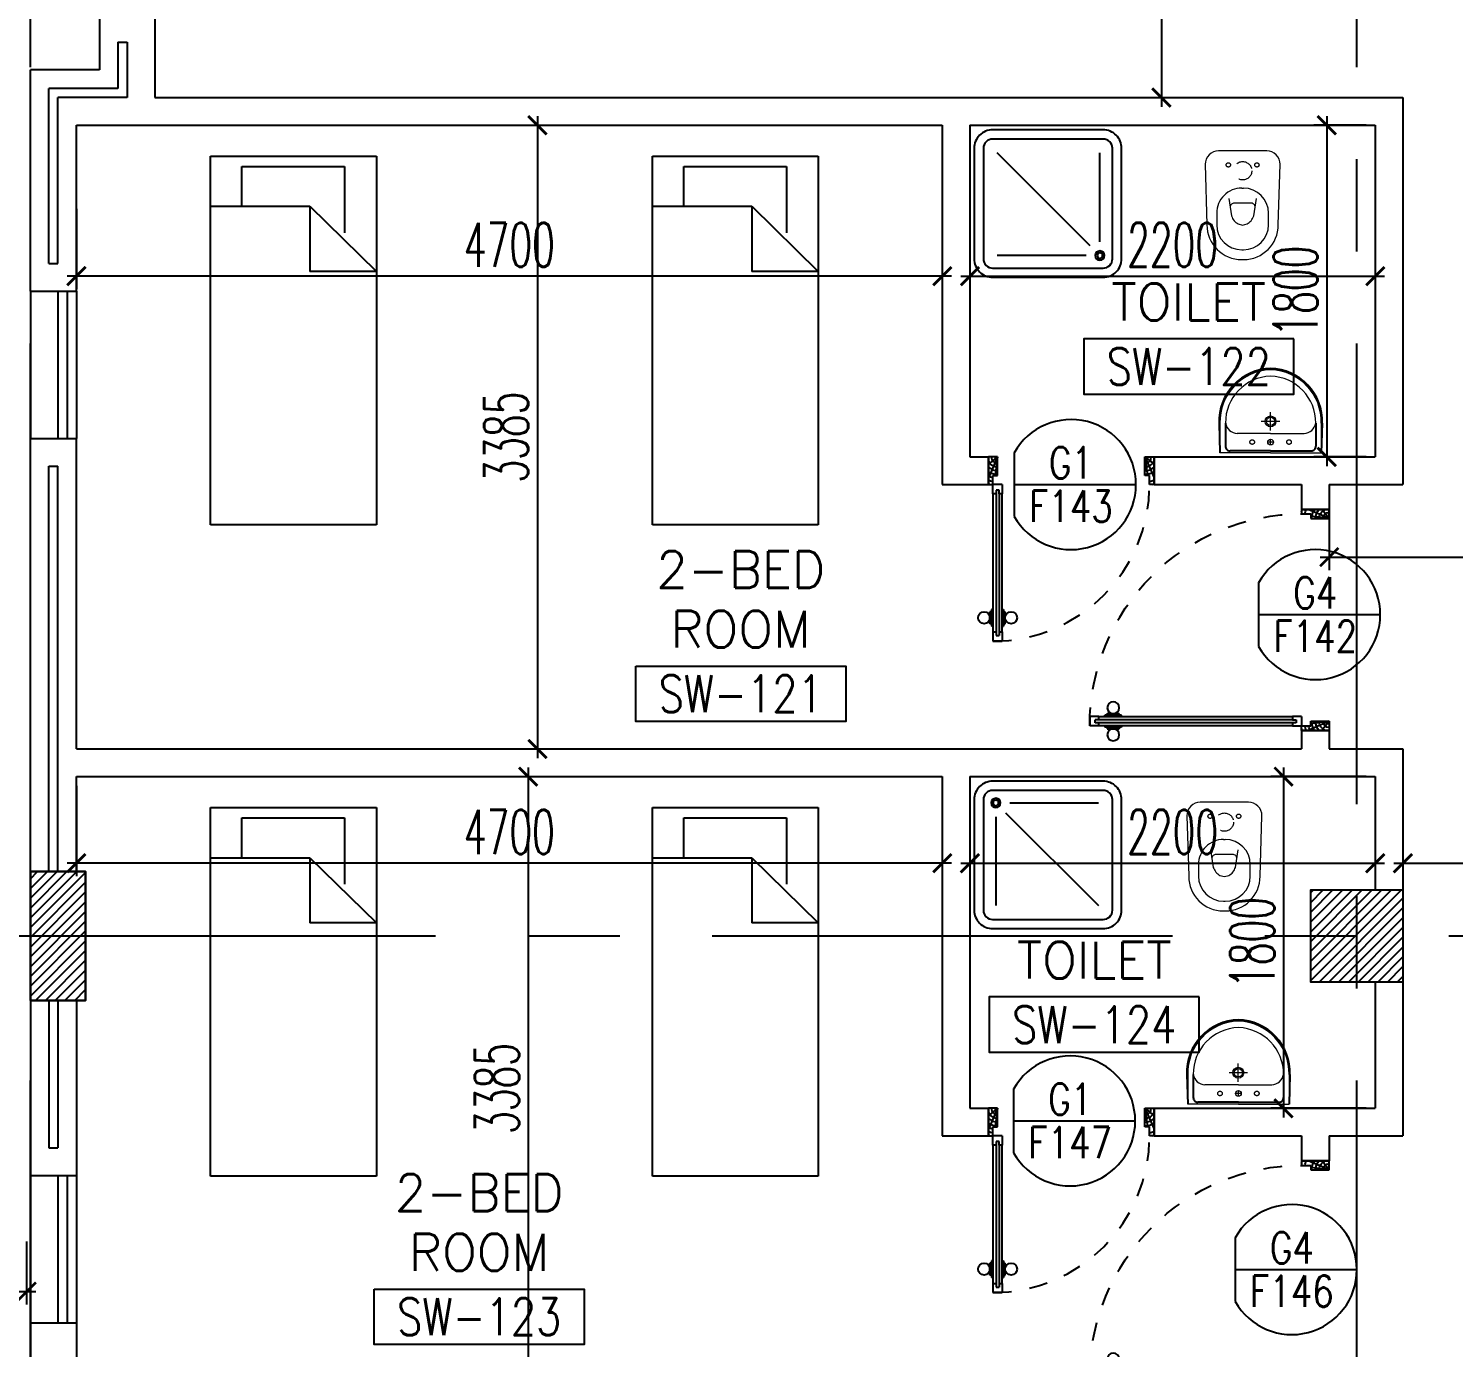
# Model space of a CAD drawing. Extents: x 276011.4 to 276105.3, y 57291.9 to 57371.4.
# Drawn here: x 276062.41 to 276070.14, y 57340.95 to 57348.11 of the extents above; entities that cross this region are included whole.
import ezdxf
from ezdxf.enums import TextEntityAlignment as Align

# ---------------------------------------------------------------- set-up
doc = ezdxf.new("R2010")
doc.units = 0
doc.header["$MEASUREMENT"] = 0
doc.header["$PDMODE"] = 34
for name, pattern in [('CENTERX2', [4, 2.5, -0.5, 0.5, -0.5]), ('DASHED', [0.75, 0.5, -0.25]), ('HIDDEN', [0.375, 0.25, -0.125]), ('HIDDEN2', [0.1875, 0.125, -0.0625])]:
    doc.linetypes.add(name, pattern=pattern)
doc.layers.get('0').update_dxf_attribs({"linetype": 'CONTINUOUS'})
doc.layers.get('DEFPOINTS').update_dxf_attribs({"linetype": 'CONTINUOUS'})
for name, color, linetype in [('AXES', 11, 'CENTERX2'), ('COL', 5, 'CONTINUOUS'), ('DIM', 4, 'CONTINUOUS'), ('DOOR', 7, 'CONTINUOUS'), ('DOOR-CR', 2, 'CONTINUOUS'), ('DOOR-NO', 3, 'CONTINUOUS'), ('FIX', 3, 'CONTINUOUS'), ('FUR', 4, 'CONTINUOUS'), ('HAT', 8, 'CONTINUOUS'), ('INSUL', 4, 'CONTINUOUS'), ('RM-BOX', 4, 'CONTINUOUS'), ('RM-NAME', 2, 'CONTINUOUS'), ('RM-NO', 2, 'CONTINUOUS'), ('WALL', 2, 'CONTINUOUS'), ('WIN', 3, 'CONTINUOUS')]:
    doc.layers.add(name, color=color, linetype=linetype)
doc.styles.add('ROMANS', font='ROMANS.shx', dxfattribs={"width": 0.6})
doc.dimstyles.new('STANDARD in', dxfattribs={"dimtxt": 0.24, "dimasz": 0.1, "dimexe": 0.07, "dimexo": 0.05, "dimgap": 0.05, "dimtad": 1, "dimdec": 0, "dimlfac": 1000, "dimzin": 0, "dimdsep": 46, "dimtxsty": 'ROMANS', "dimblk": 'ARCHTICK', "dimcen": 0.05, "dimdle": 0.05, "dimclrd": 4, "dimclre": 4, "dimclrt": 2, "dimadec": 0, "dimazin": 0, "dimtfac": 1, "dimtdec": 0, "dimtmove": 2, "dimatfit": 3, "dimfxl": 0, "dimtolj": 1, "dimtzin": 0, "dimarcsym": 0})

# ---------------------------------------------------------------- blocks, each defined once
blk = doc.blocks.new('*X57')
at = {"color": 0}
for p, q in [((227928.6, 162698), (228420.3, 163189.7)), ((227928.6, 162751), (228367.3, 163189.7)), ((227928.6, 162804), (228314.3, 163189.7)), ((227928.6, 162857.1), (228261.2, 163189.7)), ((227928.6, 162910.1), (228208.2, 163189.7)), ((227928.6, 162963.1), (228155.2, 163189.7)), ((227928.6, 163016.2), (228102.1, 163189.7)), ((227928.6, 163069.2), (228049.1, 163189.7)), ((227928.6, 163122.2), (227996.1, 163189.7)), ((227928.6, 163175.3), (227943, 163189.7)), ((227973.4, 162689.7), (228428.6, 163144.9)), ((228026.4, 162689.7), (228428.6, 163091.9)), ((228079.4, 162689.7), (228428.6, 163038.9)), ((228132.5, 162689.7), (228428.6, 162985.8)), ((228185.5, 162689.7), (228428.6, 162932.8)), ((228238.5, 162689.7), (228428.6, 162879.8)), ((228291.6, 162689.7), (228428.6, 162826.7)), ((228344.6, 162689.7), (228428.6, 162773.7)), ((228397.6, 162689.7), (228428.6, 162720.7))]:
    blk.add_line(p, q, dxfattribs=at)
blk = doc.blocks.new('COL50')
at = {"layer": 'COL'}
blk.add_lwpolyline([(-250, 250), (-250, -250), (250, -250), (250, 250)], close=True, dxfattribs=at)
blk = doc.blocks.new('DOOR100')
at = {"layer": 'DOOR', "color": 0, "linetype": 'ByBlock'}
for p, q in [((-25, 1300), (-75, 1300)), ((-75, 1300), (-25, 1300)), ((-75, 1250), (-75, 1300)), ((-58, 1250), (-75, 1250)), ((-42, 1270), (-58, 1270)), ((-58, 1250), (-58, 1270)), ((-42, 1250), (-42, 1270)), ((-25, 1250), (-42, 1250)), ((-25, 1250), (-25, 1300)), ((-82.2, 1205), (-91.2, 1205)), ((-91.2, 1205), (-91.2, 1140.2)), ((-75, 1217.6), (-82.2, 1217.6)), ((-82.2, 1127.6), (-82.2, 1217.6)), ((-82.2, 1205), (-82.2, 1140.2)), ((-25, 1217.6), (-17.8, 1217.6)), ((-17.8, 1127.6), (-17.8, 1217.6)), ((-17.8, 1205), (-8.8, 1205)), ((-17.8, 1205), (-17.8, 1140.2)), ((-8.8, 1205), (-8.8, 1140.2)), ((-82.2, 1140.2), (-91.2, 1140.2)), ((-75, 1127.6), (-82.2, 1127.6)), ((-25, 1127.6), (-17.8, 1127.6)), ((-17.8, 1140.2), (-8.8, 1140.2)), ((-75, 200), (-58, 200)), ((-75, 150), (-75, 200)), ((-58, 200), (-58, 180)), ((-58, 180), (-42, 180)), ((-42, 200), (-25, 200)), ((-42, 180), (-42, 200)), ((-25, 200), (-25, 150)), ((-1200, 0), (-1200, 150)), ((-1200, 150), (-1175, 150)), ((-1200, 150), (-1200, 0)), ((-1175, 150), (-1175, 100)), ((-1175, 100), (-1150, 100)), ((-1150, 100), (-1150, 0)), ((-75, 150), (-25, 150)), ((-50, 100), (-50, 0)), ((-25, 100), (-50, 100)), ((0, 150), (-25, 150)), ((-25, 150), (-25, 100)), ((0, 150), (0, 0)), ((-1150, 0), (-1200, 0)), ((-50, 0), (0, 0))]:
    blk.add_line(p, q, dxfattribs=at)
at = {"layer": 'DOOR', "linetype": 'ByBlock'}
for p, q in [((-75, 1250), (-75, 200)), ((-58, 200), (-58, 1250)), ((-42, 200), (-42, 1250)), ((-25, 200), (-25, 1250)), ((0, 0), (0, 150))]:
    blk.add_line(p, q, dxfattribs=at)
at = {"layer": 'DOOR', "color": 9, "linetype": 'ByBlock'}
for p, q in [((-1150, 0), (-1200, 113.7)), ((-1150, 0), (-1163.4, 100)), ((-50, 0), (0, 113.7)), ((-50, 0), (-36.6, 100)), ((-1150, 0), (-1200, 40.1)), ((-50, 0), (0, 40.1))]:
    blk.add_line(p, q, dxfattribs=at)
at = {"layer": 'DOOR', "color": 0, "linetype": 'ByBlock'}
for centre in [(-123.5, 1172.6), (23.5, 1172.6)]:
    blk.add_circle(centre, 32.4, dxfattribs=at)
at = {"layer": 'DOOR', "linetype": 'HIDDEN', "ltscale": 0.5}
blk.add_arc((-25, 150), 1150, 89.99998, 180.00006, dxfattribs=at)
at = {"layer": 'DOOR', "color": 9, "linetype": 'ByBlock'}
for centre, radius, start, end in [((-1150, 0), 154.4, 103.71423, 108.89471), ((-1150, 0), 134.4, 100.71998, 111.84015), ((-1150, 0), 94.4, 90, 121.98181), ((-50, 0), 94.4, 58.01819, 90), ((-50, 0), 134.4, 68.15985, 79.28002), ((-50, 0), 114.4, 64.08384, 77.37743), ((-50, 0), 154.4, 71.10529, 76.28577), ((-1150, 0), 74.4, 90, 132.22357), ((-1150, 0), 54.4, 90, 156.79262), ((-1150, 0), 34.4, 90, 180), ((-1150, 0), 14.4, 90, 180), ((-50, 0), 74.4, 47.77643, 90), ((-50, 0), 54.4, 23.20738, 90), ((-50, 0), 34.4, 0, 90), ((-50, 0), 14.4, 0, 90)]:
    blk.add_arc(centre, radius, start, end, dxfattribs=at)
blk = doc.blocks.new('DOOR90')
at = {"layer": 'DOOR', "color": 0, "linetype": 'ByBlock'}
for p, q in [((-150, 0), (-150, -25)), ((-150, 0), (0, 0)), ((0, -50), (0, 0)), ((-1000, -25), (-1000, -75)), ((-1000, -75), (-1000, -25)), ((-950, -25), (-1000, -25)), ((-950, -75), (-1000, -75)), ((-970, -42), (-970, -58)), ((-950, -42), (-970, -42)), ((-950, -58), (-970, -58)), ((-950, -25), (-950, -42)), ((-950, -58), (-950, -75)), ((-917.6, -25), (-917.6, -17.8)), ((-827.6, -17.8), (-917.6, -17.8)), ((-917.6, -75), (-917.6, -82.2)), ((-905, -17.8), (-905, -8.8)), ((-905, -8.8), (-840.2, -8.8)), ((-905, -17.8), (-840.2, -17.8)), ((-840.2, -17.8), (-840.2, -8.8)), ((-827.6, -25), (-827.6, -17.8)), ((-827.6, -75), (-827.6, -82.2)), ((-200, -42), (-200, -25)), ((-200, -25), (-150, -25)), ((-180, -42), (-200, -42)), ((-200, -75), (-200, -58)), ((-200, -58), (-180, -58)), ((-150, -75), (-200, -75)), ((-180, -58), (-180, -42)), ((-150, -75), (-150, -25)), ((-150, -25), (-100, -25)), ((-100, -25), (-100, -50)), ((-100, -50), (0, -50)), ((-827.6, -82.2), (-917.6, -82.2)), ((-905, -82.2), (-905, -91.2)), ((-905, -82.2), (-840.2, -82.2)), ((-905, -91.2), (-840.2, -91.2)), ((-840.2, -82.2), (-840.2, -91.2)), ((-100, -850), (0, -850)), ((-100, -875), (-100, -850)), ((0, -850), (0, -900)), ((-150, -900), (-150, -875)), ((-150, -875), (-100, -875)), ((0, -900), (-150, -900)), ((-150, -900), (0, -900))]:
    blk.add_line(p, q, dxfattribs=at)
at = {"layer": 'DOOR', "color": 9, "linetype": 'ByBlock'}
for p, q in [((0, -50), (-113.7, 0)), ((0, -50), (-40.1, 0)), ((0, -50), (-100, -36.6)), ((0, -850), (-113.7, -900)), ((0, -850), (-100, -863.4)), ((0, -850), (-40.1, -900))]:
    blk.add_line(p, q, dxfattribs=at)
at = {"layer": 'DOOR', "linetype": 'ByBlock'}
for p, q in [((-200, -25), (-950, -25)), ((-200, -42), (-950, -42)), ((-200, -58), (-950, -58)), ((-950, -75), (-200, -75))]:
    blk.add_line(p, q, dxfattribs=at)
at = {"layer": 'DOOR', "color": 0, "linetype": 'ByBlock'}
for centre in [(-872.6, 23.5), (-872.6, -123.5)]:
    blk.add_circle(centre, 32.4, dxfattribs=at)
at = {"layer": 'DOOR', "color": 9, "linetype": 'ByBlock'}
for centre, radius, start, end in [((0, -50), 154.4, 161.10529, 166.28577), ((0, -50), 134.4, 158.15985, 169.28002), ((0, -50), 94.4, 148.01819, 180), ((0, -50), 74.4, 137.77643, 180), ((0, -50), 114.4, 154.08384, 167.37743), ((0, -50), 54.4, 113.20738, 180), ((0, -50), 34.4, 90, 180), ((0, -50), 14.4, 90, 180), ((0, -850), 94.4, 180, 211.98181), ((0, -850), 74.4, 180, 222.22357), ((0, -850), 54.4, 180, 246.79262), ((0, -850), 34.4, 180, 270), ((0, -850), 14.4, 180, 270), ((0, -850), 154.4, 193.71423, 198.89471), ((0, -850), 134.4, 190.71998, 201.84015)]:
    blk.add_arc(centre, radius, start, end, dxfattribs=at)
at = {"layer": 'DOOR', "linetype": 'HIDDEN', "ltscale": 0.5}
blk.add_arc((-150, -25), 850, 180, 270, dxfattribs=at)
blk = doc.blocks.new('RM1')
at = {"layer": 'RM-BOX'}
blk.add_lwpolyline([(569.9, -200), (-569.9, -200), (-569.9, -500), (569.9, -500)], close=True, dxfattribs=at)
at = {"layer": 'RM-NAME', "style": 'ROMANS'}
for tag, p in [('ROOMNAME1', (0, 323.8)), ('ROOMNAME2', (0, 0))]:
    blk.add_attdef(tag, text='', height=200, dxfattribs=at).set_placement(p, align=Align.MIDDLE)
at = {"layer": 'RM-NO', "style": 'ROMANS', "width": 0.8}
blk.add_attdef('ROOMNO', text='', height=200, dxfattribs=at).set_placement((0, -350), align=Align.MIDDLE)
blk = doc.blocks.new('DD1')
at = {"layer": 'DOOR-CR'}
blk.add_line((-307.6, 0), (352.8, 0), dxfattribs=at)
blk.add_lwpolyline([(-307.6, -172.9, 3.820224), (-307.6, 172.9)], format="xyb", close=True, dxfattribs=at)
at = {"layer": 'DOOR-NO', "color": 255, "style": 'ROMANS', "width": 0.8}
for tag, p in [('G', (0, 183.5)), ('000', (0, -141.4))]:
    blk.add_attdef(tag, text='', height=204, dxfattribs=at).set_placement(p, align=Align.MIDDLE)
blk = doc.blocks.new('C11')
at = {"layer": 'HAT'}
h = blk.add_hatch(dxfattribs=at)
h.set_pattern_fill('ANSI31', color=256, scale=300, style=0)
h.set_pattern_definition([(45, (-248556.182, -75061.005), (-26.5165043, 26.5165043), [])])
h.paths.add_polyline_path([(300, 700), (0, 700), (0, 350), (300, 350)])
h.paths.add_polyline_path([(300, 350), (0, 350), (0, 0), (300, 0)])
at = {"layer": 'COL'}
blk.add_lwpolyline([(300, 700), (300, 0), (0, 0), (0, 700)], close=True, dxfattribs=at)
blk = doc.blocks.new('_ARCHTICK')
at = {"color": 0, "linetype": 'ByBlock', "const_width": 0.15}
blk.add_lwpolyline([(-0.5, -0.5), (0.5, 0.5)], dxfattribs=at)
blk = doc.blocks.new('*D387')
at = {"layer": 'DEFPOINTS', "color": 0, "linetype": 'ByBlock', "ltscale": 0.3}
for p in [(276062.6655, 57344.0479), (276062.6655, 57340.6629), (276065.1179, 57340.6629)]:
    blk.add_point(p, dxfattribs=at)
at = {"layer": 'DIM', "color": 4, "linetype": 'ByBlock', "lineweight": -2, "ltscale": 0.3}
for p, q in [((276062.7155, 57344.0479), (276065.1879, 57344.0479)), ((276065.1179, 57344.0979), (276065.1179, 57340.6129)), ((276062.7155, 57340.6629), (276065.1879, 57340.6629))]:
    blk.add_line(p, q, dxfattribs=at)
at = {"layer": 'DIM', "color": 4, "linetype": 'ByBlock', "lineweight": -2, "ltscale": 0.3, "xscale": 0.1, "yscale": 0.1, "zscale": 0.1}
for p, rotation in [((276065.1179, 57344.0479), 90), ((276065.1179, 57340.6629), 270)]:
    blk.add_blockref('_ARCHTICK', p, dxfattribs=dict(at, rotation=rotation))
at = {"layer": 'DIM', "color": 2, "linetype": 'ByBlock', "ltscale": 0.3, "insert": (276064.9479, 57342.3554), "char_height": 0.24, "attachment_point": 5, "rotation": 90, "style": 'ROMANS'}
blk.add_mtext('\\A1;3385', dxfattribs=at)
blk = doc.blocks.new('*D386')
at = {"layer": 'DEFPOINTS', "color": 0, "linetype": 'ByBlock', "ltscale": 0.3}
for p in [(276062.6655, 57344.0479), (276067.3655, 57344.0479), (276062.6655, 57343.578)]:
    blk.add_point(p, dxfattribs=at)
at = {"layer": 'DIM', "color": 4, "linetype": 'ByBlock', "lineweight": -2, "ltscale": 0.3}
for p, q in [((276062.6655, 57343.9979), (276062.6655, 57343.508)), ((276067.3655, 57343.9979), (276067.3655, 57343.508)), ((276067.4155, 57343.578), (276062.6155, 57343.578))]:
    blk.add_line(p, q, dxfattribs=at)
at = {"layer": 'DIM', "color": 4, "linetype": 'ByBlock', "lineweight": -2, "ltscale": 0.3, "xscale": 0.1, "yscale": 0.1, "zscale": 0.1, "rotation": 180}
blk.add_blockref('_ARCHTICK', (276062.6655, 57343.578), dxfattribs=at)
at = {"layer": 'DIM', "color": 4, "linetype": 'ByBlock', "lineweight": -2, "ltscale": 0.3, "xscale": 0.1, "yscale": 0.1, "zscale": 0.1}
blk.add_blockref('_ARCHTICK', (276067.3655, 57343.578), dxfattribs=at)
at = {"layer": 'DIM', "color": 2, "linetype": 'ByBlock', "ltscale": 0.3, "insert": (276065.0155, 57343.748), "char_height": 0.24, "attachment_point": 5, "style": 'ROMANS'}
blk.add_mtext('\\A1;4700', dxfattribs=at)
blk = doc.blocks.new('*D385')
at = {"layer": 'DEFPOINTS', "color": 0, "linetype": 'ByBlock', "ltscale": 0.3}
for p in [(276067.5155, 57344.0479), (276069.7155, 57344.0479), (276069.7155, 57343.578)]:
    blk.add_point(p, dxfattribs=at)
at = {"layer": 'DIM', "color": 4, "linetype": 'ByBlock', "lineweight": -2, "ltscale": 0.3}
for p, q in [((276067.5155, 57343.9979), (276067.5155, 57343.508)), ((276069.7155, 57343.9979), (276069.7155, 57343.508)), ((276067.4655, 57343.578), (276069.7655, 57343.578))]:
    blk.add_line(p, q, dxfattribs=at)
at = {"layer": 'DIM', "color": 4, "linetype": 'ByBlock', "lineweight": -2, "ltscale": 0.3, "xscale": 0.1, "yscale": 0.1, "zscale": 0.1, "rotation": 180}
blk.add_blockref('_ARCHTICK', (276067.5155, 57343.578), dxfattribs=at)
at = {"layer": 'DIM', "color": 4, "linetype": 'ByBlock', "lineweight": -2, "ltscale": 0.3, "xscale": 0.1, "yscale": 0.1, "zscale": 0.1}
blk.add_blockref('_ARCHTICK', (276069.7155, 57343.578), dxfattribs=at)
at = {"layer": 'DIM', "color": 2, "linetype": 'ByBlock', "ltscale": 0.3, "insert": (276068.6155, 57343.748), "char_height": 0.24, "attachment_point": 5, "style": 'ROMANS'}
blk.add_mtext('\\A1;2200', dxfattribs=at)
blk = doc.blocks.new('*D384')
at = {"layer": 'DEFPOINTS', "color": 0, "linetype": 'ByBlock', "ltscale": 0.3}
for p in [(276069.7155, 57344.0479), (276069.2178, 57342.2479), (276069.7155, 57342.2479)]:
    blk.add_point(p, dxfattribs=at)
at = {"layer": 'DIM', "color": 4, "linetype": 'ByBlock', "lineweight": -2, "ltscale": 0.3}
for p, q in [((276069.6655, 57344.0479), (276069.1478, 57344.0479)), ((276069.2178, 57344.0979), (276069.2178, 57342.1979)), ((276069.6655, 57342.2479), (276069.1478, 57342.2479))]:
    blk.add_line(p, q, dxfattribs=at)
at = {"layer": 'DIM', "color": 4, "linetype": 'ByBlock', "lineweight": -2, "ltscale": 0.3, "xscale": 0.1, "yscale": 0.1, "zscale": 0.1}
for p, rotation in [((276069.2178, 57344.0479), 90), ((276069.2178, 57342.2479), 270)]:
    blk.add_blockref('_ARCHTICK', p, dxfattribs=dict(at, rotation=rotation))
at = {"layer": 'DIM', "color": 2, "linetype": 'ByBlock', "ltscale": 0.3, "insert": (276069.0478, 57343.1479), "char_height": 0.24, "attachment_point": 5, "rotation": 90, "style": 'ROMANS'}
blk.add_mtext('\\A1;1800', dxfattribs=at)
blk = doc.blocks.new('*D383')
at = {"layer": 'DEFPOINTS', "color": 0, "linetype": 'ByBlock', "ltscale": 0.3}
for p in [(276064.8781, 57347.5829), (276064.3482, 57344.1979), (276065.1679, 57344.1979)]:
    blk.add_point(p, dxfattribs=at)
at = {"layer": 'DIM', "color": 4, "linetype": 'ByBlock', "lineweight": -2, "ltscale": 0.3}
for p, q in [((276065.1679, 57347.6329), (276065.1679, 57344.1479)), ((276064.9281, 57347.5829), (276065.2379, 57347.5829)), ((276064.3982, 57344.1979), (276065.2379, 57344.1979))]:
    blk.add_line(p, q, dxfattribs=at)
at = {"layer": 'DIM', "color": 4, "linetype": 'ByBlock', "lineweight": -2, "ltscale": 0.3, "xscale": 0.1, "yscale": 0.1, "zscale": 0.1}
for p, rotation in [((276065.1679, 57347.5829), 90), ((276065.1679, 57344.1979), 270)]:
    blk.add_blockref('_ARCHTICK', p, dxfattribs=dict(at, rotation=rotation))
at = {"layer": 'DIM', "color": 2, "linetype": 'ByBlock', "ltscale": 0.3, "insert": (276064.9979, 57345.8904), "char_height": 0.24, "attachment_point": 5, "rotation": 90, "style": 'ROMANS'}
blk.add_mtext('\\A1;3385', dxfattribs=at)
blk = doc.blocks.new('*D382')
at = {"layer": 'DEFPOINTS', "color": 0, "linetype": 'ByBlock', "ltscale": 0.3}
for p in [(276067.3655, 57347.3145), (276062.6655, 57347.1794), (276062.6655, 57346.764)]:
    blk.add_point(p, dxfattribs=at)
at = {"layer": 'DIM', "color": 4, "linetype": 'ByBlock', "lineweight": -2, "ltscale": 0.3}
for p, q in [((276067.3655, 57347.2645), (276067.3655, 57346.694)), ((276062.6655, 57347.1294), (276062.6655, 57346.694)), ((276067.4155, 57346.764), (276062.6155, 57346.764))]:
    blk.add_line(p, q, dxfattribs=at)
at = {"layer": 'DIM', "color": 4, "linetype": 'ByBlock', "lineweight": -2, "ltscale": 0.3, "xscale": 0.1, "yscale": 0.1, "zscale": 0.1, "rotation": 180}
blk.add_blockref('_ARCHTICK', (276062.6655, 57346.764), dxfattribs=at)
at = {"layer": 'DIM', "color": 4, "linetype": 'ByBlock', "lineweight": -2, "ltscale": 0.3, "xscale": 0.1, "yscale": 0.1, "zscale": 0.1}
blk.add_blockref('_ARCHTICK', (276067.3655, 57346.764), dxfattribs=at)
at = {"layer": 'DIM', "color": 2, "linetype": 'ByBlock', "ltscale": 0.3, "insert": (276065.0155, 57346.934), "char_height": 0.24, "attachment_point": 5, "style": 'ROMANS'}
blk.add_mtext('\\A1;4700', dxfattribs=at)
blk = doc.blocks.new('*D381')
at = {"layer": 'DEFPOINTS', "color": 0, "linetype": 'ByBlock', "ltscale": 0.3}
for p in [(276067.5155, 57347.3145), (276069.7155, 57347.1344), (276069.7155, 57346.764)]:
    blk.add_point(p, dxfattribs=at)
at = {"layer": 'DIM', "color": 4, "linetype": 'ByBlock', "lineweight": -2, "ltscale": 0.3}
for p, q in [((276067.5155, 57347.2645), (276067.5155, 57346.694)), ((276069.7155, 57347.0844), (276069.7155, 57346.694)), ((276067.4655, 57346.764), (276069.7655, 57346.764))]:
    blk.add_line(p, q, dxfattribs=at)
at = {"layer": 'DIM', "color": 4, "linetype": 'ByBlock', "lineweight": -2, "ltscale": 0.3, "xscale": 0.1, "yscale": 0.1, "zscale": 0.1, "rotation": 180}
blk.add_blockref('_ARCHTICK', (276067.5155, 57346.764), dxfattribs=at)
at = {"layer": 'DIM', "color": 4, "linetype": 'ByBlock', "lineweight": -2, "ltscale": 0.3, "xscale": 0.1, "yscale": 0.1, "zscale": 0.1}
blk.add_blockref('_ARCHTICK', (276069.7155, 57346.764), dxfattribs=at)
at = {"layer": 'DIM', "color": 2, "linetype": 'ByBlock', "ltscale": 0.3, "insert": (276068.6155, 57346.934), "char_height": 0.24, "attachment_point": 5, "style": 'ROMANS'}
blk.add_mtext('\\A1;2200', dxfattribs=at)
blk = doc.blocks.new('*D380')
at = {"layer": 'DEFPOINTS', "color": 0, "linetype": 'ByBlock', "ltscale": 0.3}
for p in [(276069.7155, 57347.5829), (276069.4523, 57345.7829), (276069.7155, 57345.7829)]:
    blk.add_point(p, dxfattribs=at)
at = {"layer": 'DIM', "color": 4, "linetype": 'ByBlock', "lineweight": -2, "ltscale": 0.3}
for p, q in [((276069.4523, 57347.6329), (276069.4523, 57345.7329)), ((276069.6655, 57347.5829), (276069.3823, 57347.5829)), ((276069.6655, 57345.7829), (276069.3823, 57345.7829))]:
    blk.add_line(p, q, dxfattribs=at)
at = {"layer": 'DIM', "color": 4, "linetype": 'ByBlock', "lineweight": -2, "ltscale": 0.3, "xscale": 0.1, "yscale": 0.1, "zscale": 0.1}
for p, rotation in [((276069.4523, 57347.5829), 90), ((276069.4523, 57345.7829), 270)]:
    blk.add_blockref('_ARCHTICK', p, dxfattribs=dict(at, rotation=rotation))
at = {"layer": 'DIM', "color": 2, "linetype": 'ByBlock', "ltscale": 0.3, "insert": (276069.2823, 57346.6829), "char_height": 0.24, "attachment_point": 5, "rotation": 90, "style": 'ROMANS'}
blk.add_mtext('\\A1;1800', dxfattribs=at)
blk = doc.blocks.new('*D379')
at = {"layer": 'DEFPOINTS', "color": 0, "linetype": 'ByBlock', "ltscale": 0.3}
for p in [(276068.018, 57350.1329), (276068.018, 57347.7329), (276068.5548, 57347.7329)]:
    blk.add_point(p, dxfattribs=at)
at = {"layer": 'DIM', "color": 4, "linetype": 'ByBlock', "lineweight": -2, "ltscale": 0.3}
for p, q in [((276068.5548, 57350.1829), (276068.5548, 57347.6829)), ((276068.068, 57350.1329), (276068.6248, 57350.1329)), ((276068.068, 57347.7329), (276068.6248, 57347.7329))]:
    blk.add_line(p, q, dxfattribs=at)
at = {"layer": 'DIM', "color": 4, "linetype": 'ByBlock', "lineweight": -2, "ltscale": 0.3, "xscale": 0.1, "yscale": 0.1, "zscale": 0.1}
for p, rotation in [((276068.5548, 57350.1329), 90), ((276068.5548, 57347.7329), 270)]:
    blk.add_blockref('_ARCHTICK', p, dxfattribs=dict(at, rotation=rotation))
at = {"layer": 'DIM', "color": 2, "linetype": 'ByBlock', "ltscale": 0.3, "insert": (276068.3848, 57348.9329), "char_height": 0.24, "attachment_point": 5, "rotation": 90, "style": 'ROMANS'}
blk.add_mtext('\\A1;2400', dxfattribs=at)
blk = doc.blocks.new('*D378')
at = {"layer": 'DEFPOINTS', "color": 0, "linetype": 'ByBlock', "ltscale": 0.3}
for p in [(276069.8655, 57344.1979), (276072.2655, 57344.007), (276072.2655, 57343.578)]:
    blk.add_point(p, dxfattribs=at)
at = {"layer": 'DIM', "color": 4, "linetype": 'ByBlock', "lineweight": -2, "ltscale": 0.3}
for p, q in [((276069.8655, 57344.1479), (276069.8655, 57343.508)), ((276072.2655, 57343.957), (276072.2655, 57343.508)), ((276069.8155, 57343.578), (276072.3155, 57343.578))]:
    blk.add_line(p, q, dxfattribs=at)
at = {"layer": 'DIM', "color": 4, "linetype": 'ByBlock', "lineweight": -2, "ltscale": 0.3, "xscale": 0.1, "yscale": 0.1, "zscale": 0.1, "rotation": 180}
blk.add_blockref('_ARCHTICK', (276069.8655, 57343.578), dxfattribs=at)
at = {"layer": 'DIM', "color": 4, "linetype": 'ByBlock', "lineweight": -2, "ltscale": 0.3, "xscale": 0.1, "yscale": 0.1, "zscale": 0.1}
blk.add_blockref('_ARCHTICK', (276072.2655, 57343.578), dxfattribs=at)
at = {"layer": 'DIM', "color": 2, "linetype": 'ByBlock', "ltscale": 0.3, "insert": (276071.0655, 57343.748), "char_height": 0.24, "attachment_point": 5, "style": 'ROMANS'}
blk.add_mtext('\\A1;2400', dxfattribs=at)
blk = doc.blocks.new('*D377')
at = {"layer": 'DEFPOINTS', "color": 0, "linetype": 'ByBlock', "ltscale": 0.3}
for p in [(276072.2655, 57345.9254), (276069.4655, 57345.6329), (276072.2655, 57345.2392)]:
    blk.add_point(p, dxfattribs=at)
at = {"layer": 'DIM', "color": 4, "linetype": 'ByBlock', "lineweight": -2, "ltscale": 0.3}
for p, q in [((276072.2655, 57345.8754), (276072.2655, 57345.1692)), ((276069.4655, 57345.5829), (276069.4655, 57345.1692)), ((276069.4155, 57345.2392), (276072.3155, 57345.2392))]:
    blk.add_line(p, q, dxfattribs=at)
at = {"layer": 'DIM', "color": 4, "linetype": 'ByBlock', "lineweight": -2, "ltscale": 0.3, "xscale": 0.1, "yscale": 0.1, "zscale": 0.1, "rotation": 180}
blk.add_blockref('_ARCHTICK', (276069.4655, 57345.2392), dxfattribs=at)
at = {"layer": 'DIM', "color": 4, "linetype": 'ByBlock', "lineweight": -2, "ltscale": 0.3, "xscale": 0.1, "yscale": 0.1, "zscale": 0.1}
blk.add_blockref('_ARCHTICK', (276072.2655, 57345.2392), dxfattribs=at)
at = {"layer": 'DIM', "color": 2, "linetype": 'ByBlock', "ltscale": 0.3, "insert": (276070.8655, 57345.4092), "char_height": 0.24, "attachment_point": 5, "style": 'ROMANS'}
blk.add_mtext('\\A1;2800', dxfattribs=at)
blk = doc.blocks.new('*D342')
at = {"layer": 'DEFPOINTS', "color": 0, "linetype": 'ByBlock', "ltscale": 0.3}
for p in [(276052.7955, 57341.575), (276062.3955, 57341.575), (276062.3955, 57341.253)]:
    blk.add_point(p, dxfattribs=at)
at = {"layer": 'DIM', "color": 4, "linetype": 'ByBlock', "lineweight": -2, "ltscale": 0.3}
for p, q in [((276052.7955, 57341.525), (276052.7955, 57341.183)), ((276062.3955, 57341.525), (276062.3955, 57341.183)), ((276052.7455, 57341.253), (276062.4455, 57341.253))]:
    blk.add_line(p, q, dxfattribs=at)
at = {"layer": 'DIM', "color": 4, "linetype": 'ByBlock', "lineweight": -2, "ltscale": 0.3, "xscale": 0.1, "yscale": 0.1, "zscale": 0.1, "rotation": 180}
blk.add_blockref('_ARCHTICK', (276052.7955, 57341.253), dxfattribs=at)
at = {"layer": 'DIM', "color": 4, "linetype": 'ByBlock', "lineweight": -2, "ltscale": 0.3, "xscale": 0.1, "yscale": 0.1, "zscale": 0.1}
blk.add_blockref('_ARCHTICK', (276062.3955, 57341.253), dxfattribs=at)
at = {"layer": 'DIM', "color": 2, "linetype": 'ByBlock', "ltscale": 0.3, "insert": (276057.5955, 57341.423), "char_height": 0.24, "attachment_point": 5, "style": 'ROMANS'}
blk.add_mtext('\\A1;9600', dxfattribs=at)
blk = doc.blocks.new('LAV1')
at = {"layer": 'FIX', "linetype": 'DASHED', "lineweight": 20, "ltscale": 0.05}
for p, q in [((-0.5, 170), (-0.5, 270)), ((-0.5, 170), (-0.5, 270)), ((49.5, 220), (-50.5, 220))]:
    blk.add_line(p, q, dxfattribs=at)
at = {"layer": 'FIX', "linetype": 'ByBlock', "ltscale": 0.3}
for p, q in [((-280, 210), (-275, 50)), ((-245, 210), (-245, 85)), ((245, 210), (245, 85)), ((280, 210), (275, 50)), ((0, 60), (-220.2, 60)), ((0, 60), (220.2, 60))]:
    blk.add_line(p, q, dxfattribs=at)
at = {"layer": 'FIX', "linetype": 'Continuous', "lineweight": 20}
for p, q in [((-275, 210), (-275, 50)), ((0, 155), (-181.4, 155)), ((0, 155), (181.4, 155)), ((275, 210), (275, 50)), ((0, 50), (-275, 50)), ((0, 50), (-252.5, 50)), ((0, 50), (252.5, 50)), ((0, 50), (275, 50))]:
    blk.add_line(p, q, dxfattribs=at)
at = {"layer": 'FIX', "lineweight": 20}
for p, q in [((15.6, 107.5), (-15.5, 107.5)), ((0, 92), (0, 123))]:
    blk.add_line(p, q, dxfattribs=at)
for centre, radius in [((-0.5, 220), 29.5), ((-0.5, 220), 22.5), ((0, 107.5), 15.5)]:
    blk.add_circle(centre, radius, dxfattribs=at)
at = {"layer": 'FIX', "linetype": 'HIDDEN', "lineweight": 20, "ltscale": 0.05}
for centre in [(-100, 107.5), (100, 107.5)]:
    blk.add_circle(centre, 12.4, dxfattribs=at)
at = {"layer": 'FIX', "linetype": 'ByBlock', "ltscale": 0.3}
for centre, radius, start, end in [((6.9, 220), 287, 91.37765, 182.00641), ((-6.9, 220), 287, 357.99359, 88.62235), ((-220.1, 84.9), 24.9, 179.70214, 269.94861), ((220.1, 84.9), 24.9, 270.05139, 0.29786)]:
    blk.add_arc(centre, radius, start, end, dxfattribs=at)
at = {"layer": 'FIX', "linetype": 'Continuous', "lineweight": 20}
for centre, radius, start, end in [((8.4, 216.7), 283.4, 91.6988, 181.35097), ((7.6, 212.5), 252.7, 91.73281, 180.48842), ((-8.4, 216.7), 283.4, 358.64903, 88.3012), ((-7.6, 212.5), 252.7, 359.51158, 88.26719), ((-179.2, 221.8), 66.9, 190.20056, 268.07863), ((179.2, 221.8), 66.9, 271.92137, 349.79944)]:
    blk.add_arc(centre, radius, start, end, dxfattribs=at)
blk = doc.blocks.new('WC1')
at = {"layer": 'FIX', "lineweight": 20}
for p, q in [((-210, 203.8), (-538, 193.8)), ((-475, 140.8), (-538, 140.8)), ((-727, 4.8), (-727, -4.8)), ((-674, 4.8), (-674, -4.8)), ((-533.7, 24.2), (-539.5, 0)), ((-539.5, 0), (-533.7, -24.2)), ((-394.8, 75.7), (-490.4, 60.1)), ((-339, 4.8), (-339, -4.8)), ((-490.4, -60.1), (-394.8, -75.7)), ((-538, -140.8), (-475, -140.8)), ((-538, -193.8), (-210, -203.8))]:
    blk.add_line(p, q, dxfattribs=at)
at = {"layer": 'FIX', "linetype": 'Continuous', "lineweight": 20}
blk.add_line((-420.1, -47.3), (-420.4, 44.6), dxfattribs=at)
at = {"layer": 'FIX', "lineweight": 20}
blk.add_lwpolyline([(-213.2, -203.8), (-210, -203.8, 0.414214), (-137, -130.8), (-137, 0), (-137, 130.8, 0.414214), (-210, 203.8)], format="xyb", dxfattribs=at)
at = {"layer": 'FIX', "linetype": 'HIDDEN', "lineweight": 20, "ltscale": 0.05}
for centre in [(-213.2, 77.5), (-213.2, -77.5)]:
    blk.add_circle(centre, 11.6, dxfattribs=at)
at = {"layer": 'FIX', "linetype": 'HIDDEN2', "lineweight": 20, "ltscale": 0.3}
blk.add_circle((-245, 0), 49.8, dxfattribs=at)
at = {"layer": 'FIX', "lineweight": 20}
for centre, radius, start, end in [((-538, 4.8), 189, 90, 180), ((-538, 4.8), 136, 90, 180), ((-475, 4.8), 136, 360, 90), ((-473, -6.9), 68.2, 128.92417, 152.84682), ((-464.4, -17.6), 82, 108.49595, 128.92417), ((-538, -4.8), 189, 180, 270), ((-538, -4.8), 136, 180, 270), ((-473, 6.9), 68.2, 207.15318, 231.07583), ((-464.4, 17.6), 82, 231.07583, 251.50405), ((-475, -4.8), 136, 270, 0)]:
    blk.add_arc(centre, radius, start, end, dxfattribs=at)
at = {"layer": 'FIX', "linetype": 'Continuous', "lineweight": 20}
for centre, start, end in [((-442.7, 45.5), 357.66621, 91.61215), ((-442.4, -45.6), 268.38785, 2.33379)]:
    blk.add_arc(centre, 22.3, start, end, dxfattribs=at)
blk = doc.blocks.new('SHR1')
at = {"layer": 'FIX'}
for p, q in [((-195.7, 195.7), (-700, 700)), ((-142.7, 217.7), (-142.7, 700)), ((-217.7, 142.7), (-700, 142.7))]:
    blk.add_line(p, q, dxfattribs=at)
for points in [[(-825, 125), (-825, 725, -0.414214), (-725, 825), (-125, 825, -0.414214), (-25, 725), (-25, 125, -0.414214), (-125, 25), (-725, 25, -0.414214)], [(-775, 125), (-775, 725, -0.414214), (-725, 775), (-125, 775, -0.414214), (-75, 725), (-75, 125, -0.414214), (-125, 75), (-725, 75, -0.414214)]]:
    blk.add_lwpolyline(points, format="xyb", close=True, dxfattribs=at)
for radius in [25, 15]:
    blk.add_circle((-142.7, 142.7), radius, dxfattribs=at)

msp = doc.modelspace()

# ---------------------------------------------------------------- linework, layer by layer
at = {"layer": 'AXES'}
for p, q in [((276069.6155, 57291.8986), (276069.6155, 57370.7113)), ((276062.4155, 57291.8986), (276062.4155, 57370.3613)), ((276104.6155, 57343.1829), (276052.5255, 57343.1829))]:
    msp.add_line(p, q, dxfattribs=at)
at = {"layer": 'FUR'}
for p, q in [((276063.3935, 57345.4147), (276063.3935, 57347.4147)), ((276063.3935, 57347.4147), (276064.2935, 57347.4147)), ((276063.5634, 57347.3593), (276064.1214, 57347.3593)), ((276063.5634, 57347.1431), (276063.5634, 57347.3593)), ((276064.1214, 57347.3593), (276064.1214, 57346.9996)), ((276064.2935, 57347.4147), (276064.2935, 57345.4147)), ((276065.7924, 57345.4147), (276065.7924, 57347.4147)), ((276065.7924, 57347.4147), (276066.6924, 57347.4147)), ((276065.9623, 57347.3593), (276066.5202, 57347.3593)), ((276065.9623, 57347.1431), (276065.9623, 57347.3593)), ((276066.5202, 57347.3593), (276066.5202, 57346.9996)), ((276066.6924, 57347.4147), (276066.6924, 57345.4147)), ((276063.3935, 57347.1431), (276063.9324, 57347.1431)), ((276063.9324, 57347.1431), (276063.9324, 57346.7897)), ((276063.9324, 57347.1431), (276064.2935, 57346.7897)), ((276065.7924, 57347.1431), (276066.3312, 57347.1431)), ((276066.3312, 57347.1431), (276066.3312, 57346.7897)), ((276066.3312, 57347.1431), (276066.6924, 57346.7897)), ((276064.2935, 57346.7897), (276063.9324, 57346.7897)), ((276066.6924, 57346.7897), (276066.3312, 57346.7897)), ((276064.2935, 57345.4147), (276063.3935, 57345.4147)), ((276066.6924, 57345.4147), (276065.7924, 57345.4147)), ((276063.3935, 57341.8797), (276063.3935, 57343.8797)), ((276063.3935, 57343.8797), (276064.2935, 57343.8797)), ((276064.2935, 57343.8797), (276064.2935, 57341.8797)), ((276065.7924, 57341.8797), (276065.7924, 57343.8797)), ((276065.7924, 57343.8797), (276066.6924, 57343.8797)), ((276066.6924, 57343.8797), (276066.6924, 57341.8797)), ((276063.5634, 57343.8243), (276064.1214, 57343.8243)), ((276063.5634, 57343.6081), (276063.5634, 57343.8243)), ((276064.1214, 57343.8243), (276064.1214, 57343.4646)), ((276065.9623, 57343.8243), (276066.5202, 57343.8243)), ((276065.9623, 57343.6081), (276065.9623, 57343.8243)), ((276066.5202, 57343.8243), (276066.5202, 57343.4646)), ((276063.3935, 57343.6081), (276063.9324, 57343.6081)), ((276063.9324, 57343.6081), (276063.9324, 57343.2547)), ((276063.9324, 57343.6081), (276064.2935, 57343.2547)), ((276065.7924, 57343.6081), (276066.3312, 57343.6081)), ((276066.3312, 57343.6081), (276066.3312, 57343.2547)), ((276066.3312, 57343.6081), (276066.6924, 57343.2547)), ((276064.2935, 57343.2547), (276063.9324, 57343.2547)), ((276066.6924, 57343.2547), (276066.3312, 57343.2547)), ((276064.2935, 57341.8797), (276063.3935, 57341.8797)), ((276066.6924, 57341.8797), (276065.7924, 57341.8797))]:
    msp.add_line(p, q, dxfattribs=at)
at = {"layer": 'INSUL'}
for p, q in [((276062.8905, 57348.0329), (276062.8905, 57347.7829)), ((276062.8905, 57348.0329), (276062.9405, 57348.0329)), ((276062.9405, 57348.0329), (276062.9405, 57347.7329)), ((276062.8905, 57347.7829), (276062.5155, 57347.7829)), ((276062.5155, 57346.8329), (276062.5155, 57347.7829)), ((276062.9405, 57347.7329), (276062.5655, 57347.7329)), ((276062.5655, 57346.8329), (276062.5655, 57347.7329)), ((276062.5155, 57346.8329), (276062.5655, 57346.8329)), ((276062.5155, 57345.7329), (276062.5655, 57345.7329)), ((276062.5155, 57343.5329), (276062.5155, 57345.7329)), ((276062.5655, 57343.5329), (276062.5655, 57345.7329)), ((276062.5155, 57342.8329), (276062.5155, 57342.0329)), ((276062.5655, 57342.8329), (276062.5655, 57342.0329)), ((276062.5155, 57342.0329), (276062.5655, 57342.0329))]:
    msp.add_line(p, q, dxfattribs=at)
at = {"layer": 'WALL'}
for p, q in [((276062.7905, 57348.1829), (276062.7905, 57347.8829)), ((276063.0905, 57348.1829), (276063.0905, 57347.7329)), ((276062.7905, 57347.8829), (276062.4155, 57347.8829)), ((276062.4155, 57346.6829), (276062.4155, 57347.8829)), ((276063.0905, 57347.7329), (276069.8655, 57347.7329)), ((276062.6655, 57346.6829), (276062.6655, 57347.5829)), ((276062.6655, 57347.5829), (276067.3655, 57347.5829)), ((276067.5155, 57347.5829), (276069.7155, 57347.5829)), ((276062.4155, 57346.6829), (276062.6655, 57346.6829)), ((276062.4155, 57345.8829), (276062.6655, 57345.8829)), ((276062.4155, 57343.5329), (276062.4155, 57345.8829)), ((276062.6655, 57344.1979), (276062.6655, 57345.8829)), ((276067.5155, 57345.7829), (276067.6155, 57345.7829)), ((276068.5155, 57345.7829), (276069.7155, 57345.7829)), ((276067.3655, 57345.6329), (276067.6155, 57345.6329)), ((276068.5155, 57345.6329), (276069.3155, 57345.6329)), ((276069.4655, 57345.6329), (276069.8655, 57345.6329)), ((276062.6655, 57344.1979), (276069.3155, 57344.1979)), ((276069.4655, 57344.1979), (276069.8655, 57344.1979)), ((276062.6655, 57343.5329), (276062.6655, 57344.0479)), ((276062.6655, 57344.0479), (276067.3655, 57344.0479)), ((276067.5155, 57344.0479), (276069.7155, 57344.0479)), ((276062.4155, 57342.8329), (276062.4155, 57341.8829)), ((276062.6655, 57342.8329), (276062.6655, 57341.8829)), ((276067.5155, 57342.2479), (276067.6155, 57342.2479)), ((276068.5155, 57342.2479), (276069.7155, 57342.2479)), ((276067.3655, 57342.0979), (276067.6155, 57342.0979)), ((276068.5155, 57342.0979), (276069.3155, 57342.0979)), ((276069.4655, 57342.0979), (276069.8655, 57342.0979)), ((276062.4155, 57341.8829), (276062.6655, 57341.8829)), ((276062.4155, 57341.0829), (276062.6655, 57341.0829)), ((276062.4155, 57341.0829), (276062.4155, 57339.4829)), ((276062.6655, 57341.0829), (276062.6655, 57340.6629))]:
    msp.add_line(p, q, dxfattribs=at)
at = {"layer": 'WALL', "linetype": 'ByBlock'}
for p, q in [((276069.8655, 57347.7329), (276069.8655, 57345.6329)), ((276067.3655, 57347.5829), (276067.3655, 57345.6329)), ((276067.5155, 57347.5829), (276067.5155, 57345.7829)), ((276069.7155, 57347.5829), (276069.7155, 57345.7829)), ((276067.6155, 57345.7829), (276067.6155, 57345.6329)), ((276068.5155, 57345.7829), (276068.5155, 57345.6329)), ((276069.3155, 57345.6329), (276069.3155, 57345.4984)), ((276069.4655, 57345.6329), (276069.4655, 57345.4984)), ((276069.4655, 57345.4984), (276069.3155, 57345.4984)), ((276069.3155, 57344.2984), (276069.3155, 57344.1979)), ((276069.4655, 57344.2984), (276069.3155, 57344.2984)), ((276069.4655, 57344.2984), (276069.4655, 57344.1979)), ((276069.8655, 57344.1979), (276069.8655, 57342.0979)), ((276067.3655, 57344.0479), (276067.3655, 57342.0979)), ((276067.5155, 57344.0479), (276067.5155, 57342.2479)), ((276069.7155, 57344.0479), (276069.7155, 57343.4329)), ((276069.7155, 57342.9329), (276069.7155, 57342.2479)), ((276067.6155, 57342.2479), (276067.6155, 57342.0979)), ((276068.5155, 57342.2479), (276068.5155, 57342.0979)), ((276069.3155, 57342.0979), (276069.3155, 57341.9634)), ((276069.4655, 57342.0979), (276069.4655, 57341.9634)), ((276069.4655, 57341.9634), (276069.3155, 57341.9634))]:
    msp.add_line(p, q, dxfattribs=at)
at = {"layer": 'WALL', "linetype": 'ByBlock', "ltscale": 0.3}
for points in [[(276062.4155, 57342.8329), (276062.7155, 57342.8329), (276062.7155, 57343.5329), (276062.4155, 57343.5329)], [(276069.3655, 57343.4329), (276069.8655, 57343.4329), (276069.8655, 57342.9329), (276069.3655, 57342.9329)]]:
    msp.add_lwpolyline(points, close=True, dxfattribs=at)
at = {"layer": 'WIN'}
for p, q in [((276062.4155, 57346.6829), (276062.4155, 57345.8829)), ((276062.5655, 57346.6829), (276062.5655, 57345.8829)), ((276062.6155, 57346.6829), (276062.6155, 57345.8829)), ((276062.6655, 57346.6829), (276062.6655, 57345.8829)), ((276062.4155, 57341.8829), (276062.4155, 57341.0829)), ((276062.5655, 57341.8829), (276062.5655, 57341.0829)), ((276062.6155, 57341.8829), (276062.6155, 57341.0829)), ((276062.6655, 57341.8829), (276062.6655, 57341.0829))]:
    msp.add_line(p, q, dxfattribs=at)

# ---------------------------------------------------------------- block references
at = {"layer": 'COL', "linetype": 'ByBlock', "xscale": 0.001, "yscale": 0.001, "zscale": 0.001}
msp.add_blockref('C11', (276062.4155, 57342.8329), dxfattribs=at)
at = {"layer": 'COL', "xscale": -0.001, "yscale": 0.001, "zscale": 0.001}
msp.add_blockref('COL50', (276069.6155, 57343.1829), dxfattribs=at)
at = {"layer": 'DOOR', "color": 0, "linetype": 'ByBlock', "yscale": 0.001, "zscale": 0.001, "rotation": 90}
for name, p, xscale in [('DOOR90', (276067.6155, 57345.7829), 0.001), ('DOOR100', (276069.4655, 57344.2984), -0.001), ('DOOR90', (276067.6155, 57342.2479), 0.001), ('DOOR100', (276069.4655, 57340.7634), -0.001)]:
    msp.add_blockref(name, p, dxfattribs=dict(at, xscale=xscale))
at = {"layer": 'DOOR-NO'}
ref = msp.add_blockref('DD1', (276068.0636, 57345.6329), dxfattribs=dict(at, xscale=0.001, yscale=0.001, zscale=0.001))
ref.add_attrib('G', 'G1', dxfattribs={"height": 0.17, "style": 'ROMANS', "width": 0.8}).set_placement((276068.0636, 57345.7509), align=Align.MIDDLE)
ref.add_attrib('000', 'F143', dxfattribs={"height": 0.17, "style": 'ROMANS', "width": 0.8}).set_placement((276068.0636, 57345.5151), align=Align.MIDDLE)
ref = msp.add_blockref('DD1', (276069.3897, 57344.9272), dxfattribs=dict(at, xscale=0.001, yscale=0.001, zscale=0.001))
ref.add_attrib('G', 'G4', dxfattribs={"height": 0.17, "style": 'ROMANS', "width": 0.8}).set_placement((276069.3897, 57345.0451), align=Align.MIDDLE)
ref.add_attrib('000', 'F142', dxfattribs={"height": 0.17, "style": 'ROMANS', "width": 0.8}).set_placement((276069.3897, 57344.8093), align=Align.MIDDLE)
ref = msp.add_blockref('DD1', (276068.0597, 57342.1795), dxfattribs=dict(at, xscale=0.001, yscale=0.001, zscale=0.001))
ref.add_attrib('G', 'G1', dxfattribs={"height": 0.17, "style": 'ROMANS', "width": 0.8}).set_placement((276068.0597, 57342.2975), align=Align.MIDDLE)
ref.add_attrib('000', 'F147', dxfattribs={"height": 0.17, "style": 'ROMANS', "width": 0.8}).set_placement((276068.0597, 57342.0617), align=Align.MIDDLE)
ref = msp.add_blockref('DD1', (276069.2627, 57341.3728), dxfattribs=dict(at, xscale=0.001, yscale=0.001, zscale=0.001))
ref.add_attrib('G', 'G4', dxfattribs={"height": 0.17, "style": 'ROMANS', "width": 0.8}).set_placement((276069.2627, 57341.4907), align=Align.MIDDLE)
ref.add_attrib('000', 'F146', dxfattribs={"height": 0.17, "style": 'ROMANS', "width": 0.8}).set_placement((276069.2627, 57341.2549), align=Align.MIDDLE)
at = {"layer": 'FIX', "yscale": 0.001, "zscale": 0.001}
for name, p, xscale, rotation in [('SHR1', (276068.3635, 57346.7329), -0.001, 90), ('WC1', (276068.9955, 57347.5809), 0.001, 90), ('SHR1', (276067.5135, 57344.0479), -0.001, 270), ('WC1', (276068.8965, 57344.0459), 0.001, 90)]:
    msp.add_blockref(name, p, dxfattribs=dict(at, xscale=xscale, rotation=rotation))
at = {"layer": 'FIX', "xscale": 0.001, "yscale": 0.001, "zscale": 0.001}
for p in [(276069.1475, 57345.7559), (276068.9725, 57342.2209)]:
    msp.add_blockref('LAV1', p, dxfattribs=at)
at = {"layer": 'HAT', "xscale": 0.001, "yscale": 0.001, "zscale": 0.001}
msp.add_blockref('*X57', (275841.4369, 57180.2432), dxfattribs=at)
at = {"layer": 'RM-NAME', "xscale": 0.001, "yscale": 0.001, "zscale": 0.001}
for p, values in [((276068.7033, 57346.6238), {'ROOMNO': 'SW-122', 'ROOMNAME2': 'TOILET'}), ((276068.1901, 57343.052), {'ROOMNO': 'SW-124', 'ROOMNAME2': 'TOILET'})]:
    msp.add_blockref('RM1', p, dxfattribs=at).add_auto_attribs(values)
at = {"layer": 'RM-NAME'}
ref = msp.add_blockref('RM1', (276066.271, 57344.8479), dxfattribs=dict(at, xscale=-0.001, yscale=0.001, zscale=0.001))
ref.add_attrib('ROOMNO', 'SW-121', dxfattribs={"layer": 'RM-NO', "height": 0.2, "style": 'ROMANS', "width": 0.8}).set_placement((276066.271, 57344.4979), align=Align.MIDDLE)
ref.add_attrib('ROOMNAME2', 'ROOM', dxfattribs={"height": 0.2, "style": 'ROMANS'}).set_placement((276066.271, 57344.8479), align=Align.MIDDLE)
ref.add_attrib('ROOMNAME1', '2-BED', dxfattribs={"height": 0.2, "style": 'ROMANS'}).set_placement((276066.271, 57345.1717), align=Align.MIDDLE)
ref = msp.add_blockref('RM1', (276064.8519, 57341.4667), dxfattribs=dict(at, xscale=-0.001, yscale=0.001, zscale=0.001))
ref.add_attrib('ROOMNO', 'SW-123', dxfattribs={"layer": 'RM-NO', "height": 0.2, "style": 'ROMANS', "width": 0.8}).set_placement((276064.8519, 57341.1167), align=Align.MIDDLE)
ref.add_attrib('ROOMNAME2', 'ROOM', dxfattribs={"height": 0.2, "style": 'ROMANS'}).set_placement((276064.8519, 57341.4667), align=Align.MIDDLE)
ref.add_attrib('ROOMNAME1', '2-BED', dxfattribs={"height": 0.2, "style": 'ROMANS'}).set_placement((276064.8519, 57341.7905), align=Align.MIDDLE)

# ---------------------------------------------------------------- dimensions: what is measured, and where the dimension line sits
at = {"layer": 'DIM', "linetype": 'ByBlock', "ltscale": 0.3}
for base, p1, p2, picture, middle in [((276068.5548, 57347.7329), (276068.018, 57350.1329), (276068.018, 57347.7329), '*D379', (276068.3848, 57348.9329)), ((276065.1679, 57344.1979), (276064.8781, 57347.5829), (276064.3482, 57344.1979), '*D383', (276064.9979, 57345.8904)), ((276069.4523, 57345.7829), (276069.7155, 57347.5829), (276069.7155, 57345.7829), '*D380', (276069.2823, 57346.6829)), ((276065.1179, 57340.6629), (276062.6655, 57344.0479), (276062.6655, 57340.6629), '*D387', (276064.9479, 57342.3554)), ((276069.2178, 57342.2479), (276069.7155, 57344.0479), (276069.7155, 57342.2479), '*D384', (276069.0478, 57343.1479))]:
    dim = msp.add_linear_dim(base=base, p1=p1, p2=p2, angle=90, dimstyle='STANDARD in', dxfattribs=at)
    dim.commit()
    dim.dimension.update_dxf_attribs({"geometry": picture, "text_midpoint": middle})
for base, p1, p2, picture, middle in [((276062.6655, 57346.764), (276067.3655, 57347.3145), (276062.6655, 57347.1794), '*D382', (276065.0155, 57346.934)), ((276069.7155, 57346.764), (276067.5155, 57347.3145), (276069.7155, 57347.1344), '*D381', (276068.6155, 57346.934)), ((276072.2655, 57345.2392), (276069.4655, 57345.6329), (276072.2655, 57345.9254), '*D377', (276070.8655, 57345.4092)), ((276072.2655, 57343.578), (276069.8655, 57344.1979), (276072.2655, 57344.007), '*D378', (276071.0655, 57343.748)), ((276062.6655, 57343.578), (276067.3655, 57344.0479), (276062.6655, 57344.0479), '*D386', (276065.0155, 57343.748)), ((276069.7155, 57343.578), (276067.5155, 57344.0479), (276069.7155, 57344.0479), '*D385', (276068.6155, 57343.748)), ((276062.3955, 57341.253), (276052.7955, 57341.575), (276062.3955, 57341.575), '*D342', (276057.5955, 57341.423))]:
    dim = msp.add_linear_dim(base=base, p1=p1, p2=p2, dimstyle='STANDARD in', dxfattribs=at)
    dim.commit()
    dim.dimension.update_dxf_attribs({"geometry": picture, "text_midpoint": middle})

doc.saveas('drawing.dxf')
